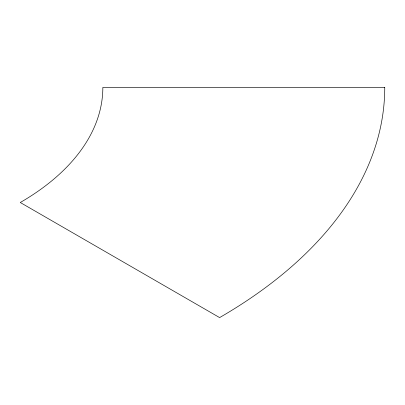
<?xml version="1.0" encoding="UTF-8"?>
<svg xmlns="http://www.w3.org/2000/svg" width="405" height="405" viewBox="0 0 405 405"><rect width="100%" height="100%" fill="white"/><g stroke="black" fill="none" stroke-linecap="round" stroke-linejoin="round"><path stroke-width="0.61" d="M384.75 87.404L102.84 87.404A281.941 162.775 0 0 1 20.27 202.5L219.601 317.591A563.851 325.534 0 0 0 384.75 87.404"/></g></svg>
